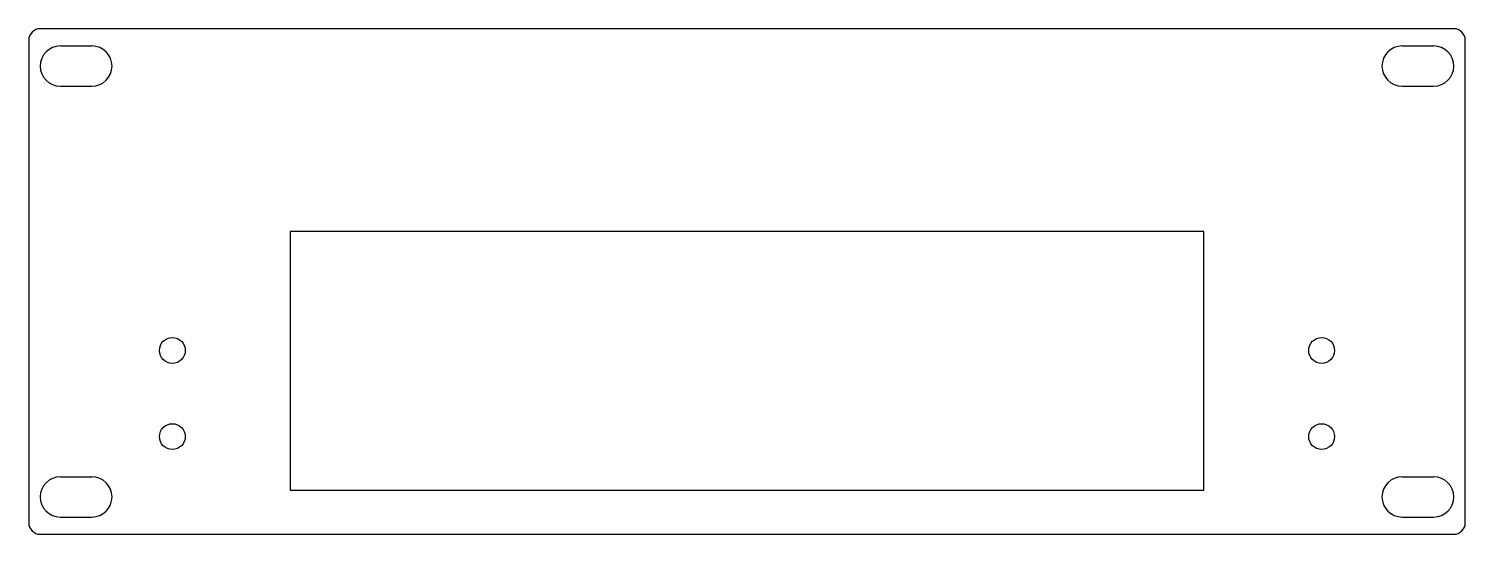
# Model space of a CAD drawing. Header units: millimetres. Extents: x 0 to 250, y 0 to 88.
import ezdxf

# ---------------------------------------------------------------- set-up
doc = ezdxf.new("R2010")
doc.units = ezdxf.units.MM
doc.layers.add('Sketch', color=7, linetype='CONTINUOUS')

msp = doc.modelspace()

# ---------------------------------------------------------------- linework, layer by layer
at = {"layer": 'Sketch'}
for p, q in [((248, 88), (2, 88)), ((0, 86), (0, 2)), ((5.5, 85), (11, 85)), ((239, 85), (244.5, 85)), ((250, 2), (250, 86)), ((5.5, 78), (11, 78)), ((239, 78), (244.5, 78)), ((45.5, 52.7), (45.5, 7.7)), ((204.5, 52.7), (45.5, 52.7)), ((204.5, 7.7), (204.5, 52.7)), ((5.5, 10), (11, 10)), ((239, 10), (244.5, 10)), ((45.5, 7.7), (204.5, 7.7)), ((5.5, 3), (11, 3)), ((239, 3), (244.5, 3)), ((2, 0), (248, 0))]:
    msp.add_line(p, q, dxfattribs=at)
for centre in [(25, 32), (225, 32), (25, 17), (225, 17)]:
    msp.add_circle(centre, 2.25, dxfattribs=at)
for centre, radius, start, end in [((2, 86), 2, 90, 180), ((248, 86), 2, 0, 90), ((5.5, 81.5), 3.5, 90, -90), ((11, 81.5), 3.5, -90, 90), ((239, 81.5), 3.5, 90, -90), ((244.5, 81.5), 3.5, -90, 90), ((5.5, 6.5), 3.5, 90, -90), ((11, 6.5), 3.5, -90, 90), ((239, 6.5), 3.5, 90, -90), ((244.5, 6.5), 3.5, -90, 90), ((2, 2), 2, -180, -90), ((248, 2), 2, -90, 0)]:
    msp.add_arc(centre, radius, start, end, dxfattribs=at)

doc.saveas('drawing.dxf')
